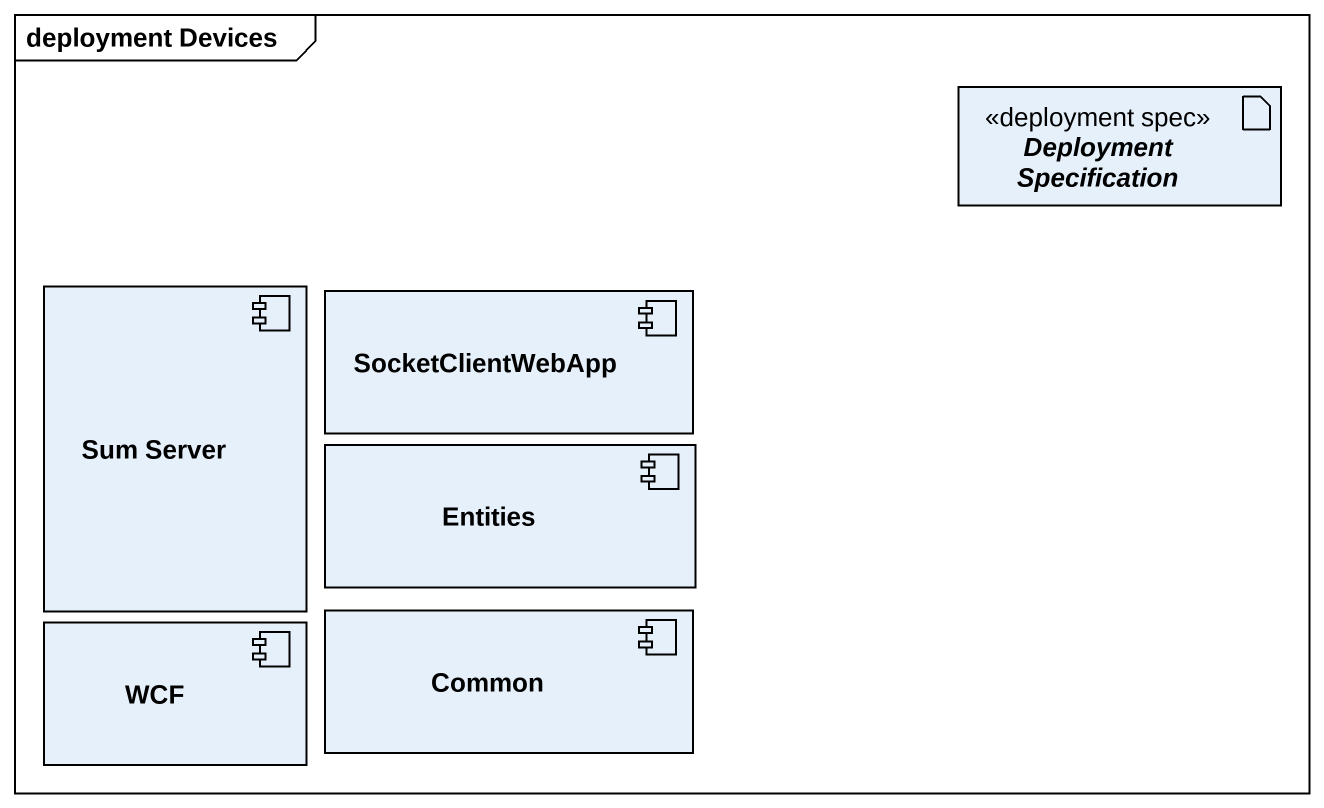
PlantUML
@startuml
mainframe deployment Devices
artifact "Deployment Specification" as Deployment_Specification <<deployment spec>>
component "Sum Server" as Sum_Server
component SocketClientWebApp
component Entities
component WCF
component Common
@enduml
